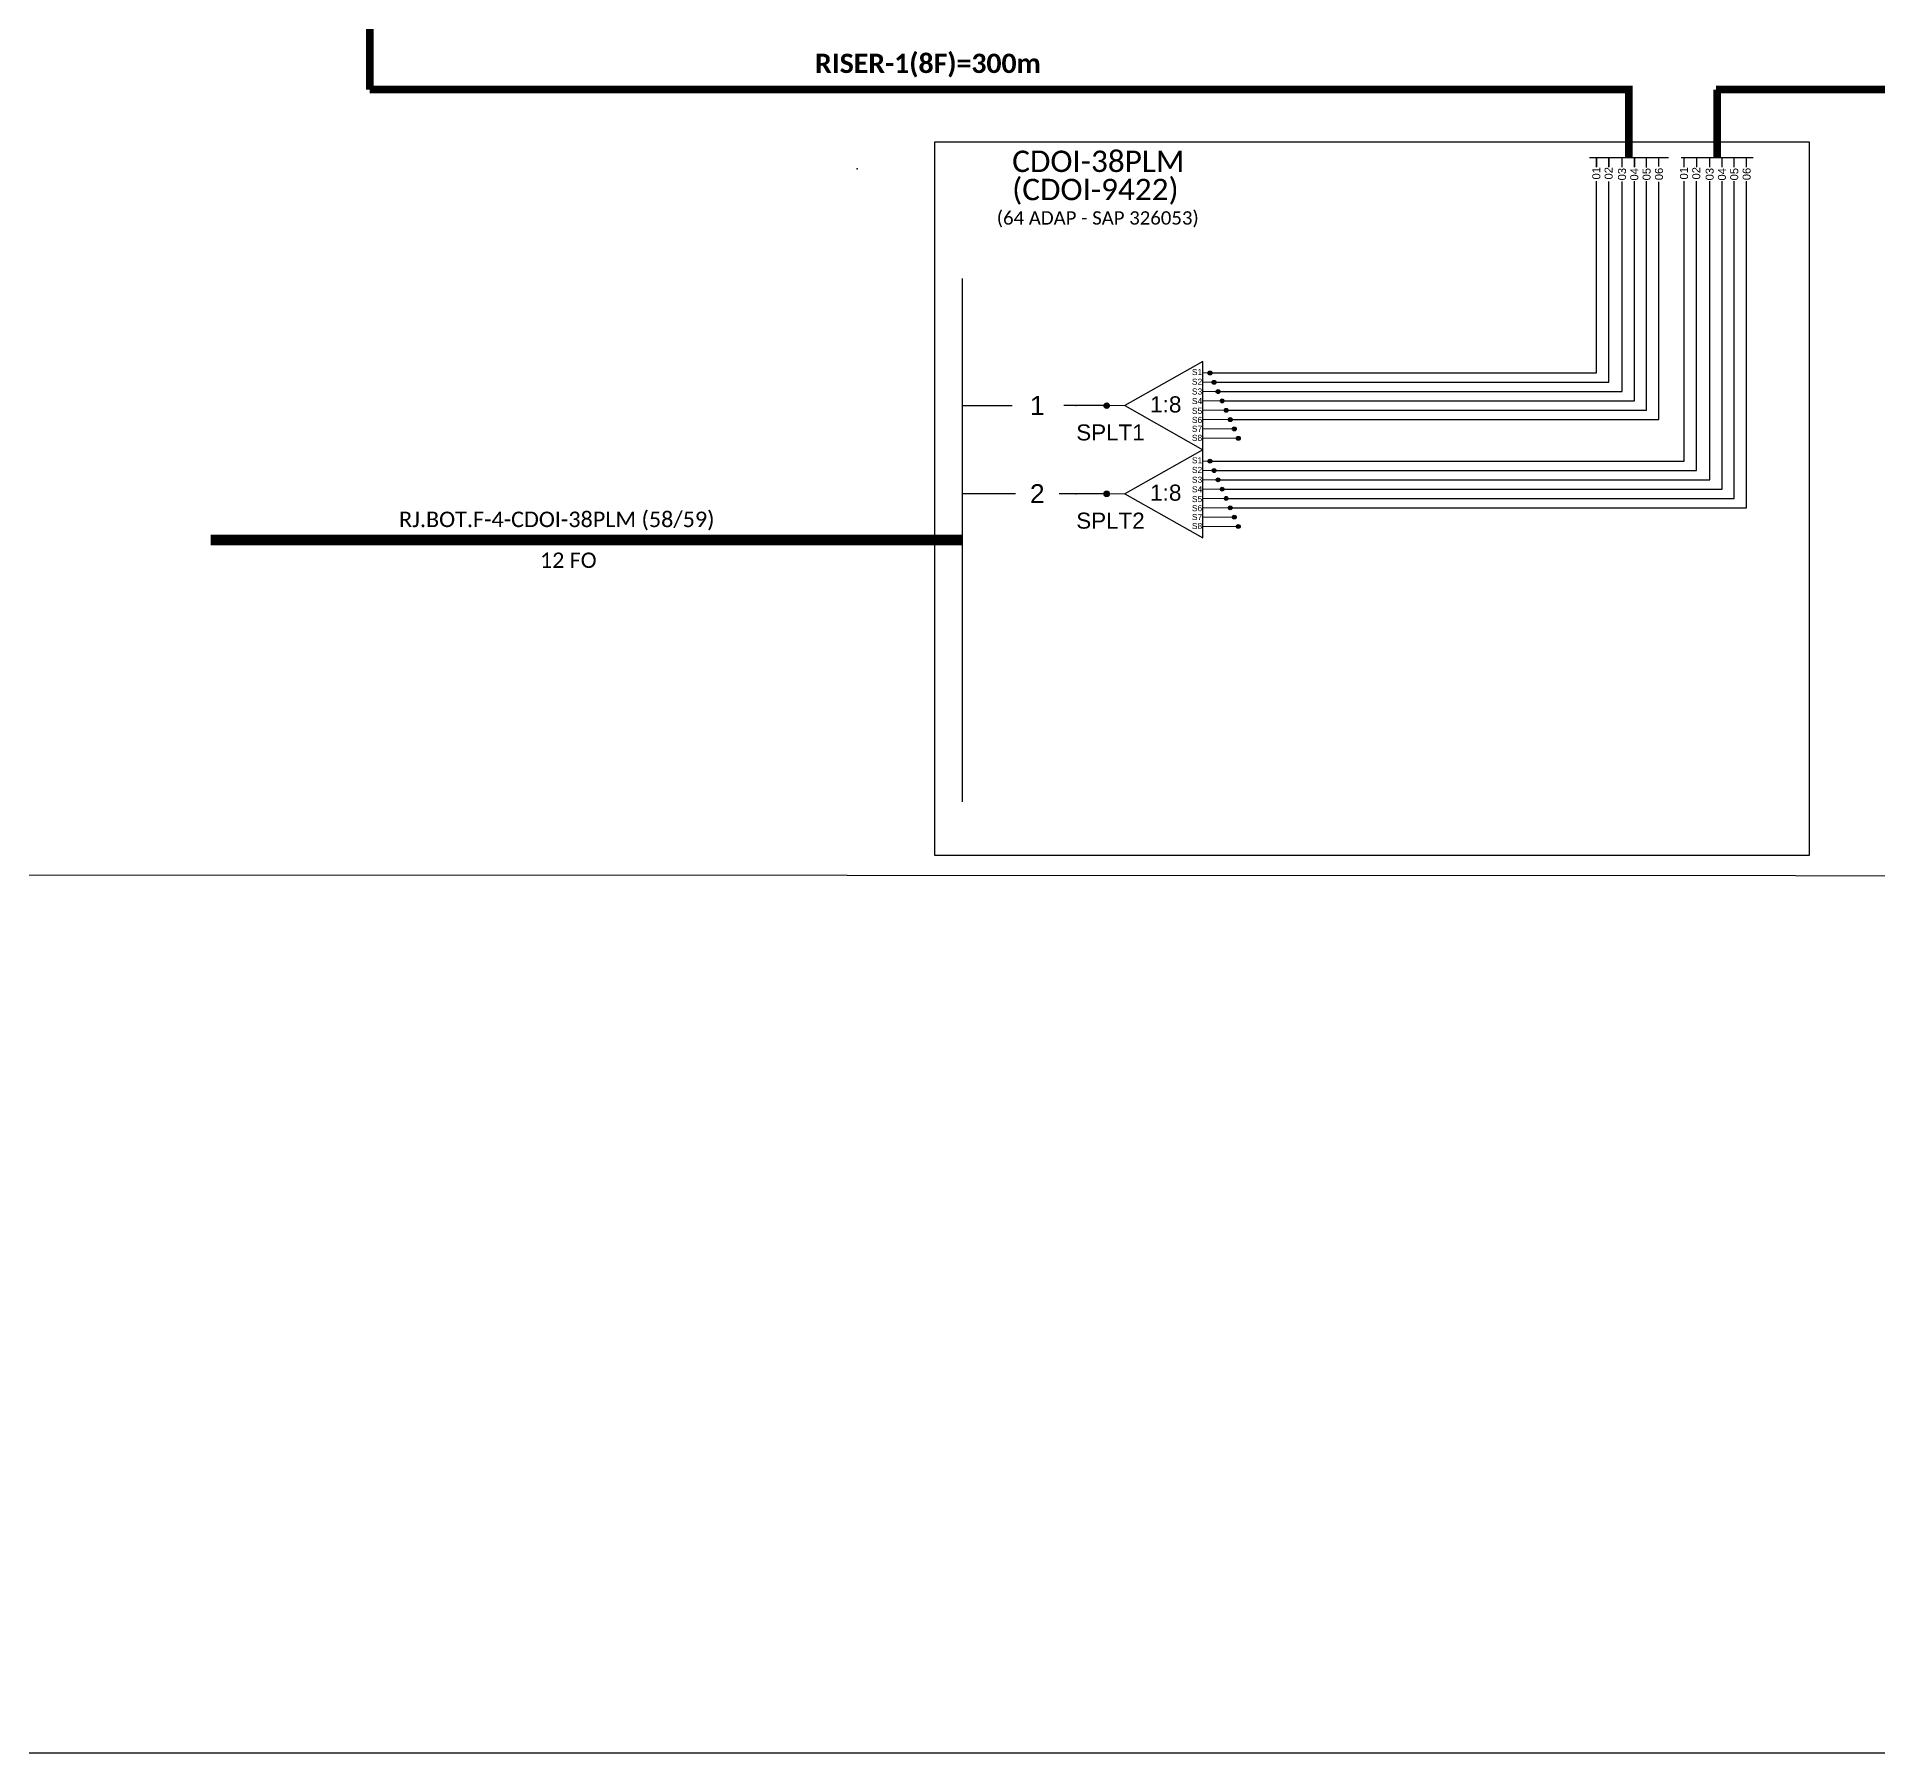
# Model space of a CAD drawing. Header units: millimetres. Extents: x 925 to 2778, y -55 to 541.
# Drawn here: x 2164.1 to 2391.4, y -54.6 to 157.4 of the extents above; entities that cross this region are included whole.
import ezdxf
from ezdxf.enums import TextEntityAlignment as Align

# ---------------------------------------------------------------- set-up
doc = ezdxf.new("R2010")
doc.units = ezdxf.units.MM
doc.header["$LTSCALE"] = 3
doc.header["$MEASUREMENT"] = 0
doc.layers.add('T', color=7, linetype='Continuous')
doc.styles.add('ARIAL', font='arial.ttf')
doc.styles.add('MtXpl_Calibri', font='CALIBRI.TTF')
doc.styles.get("Standard").update_dxf_attribs({"font": 'arial.ttf'})
doc.styles.add('WMF-Calibri0', font='CALIBRI.TTF')
doc.styles.add('WMF-Calibri1', font='CALIBRIB.TTF')

# ---------------------------------------------------------------- blocks, each defined once
blk = doc.blocks.new('A$C415C251F')
at = {"color": 3}
blk.add_point((0, 0), dxfattribs=at)

msp = doc.modelspace()

# ---------------------------------------------------------------- hatches: boundary and pattern name
h = msp.add_hatch(color=0)
h.dxf.hatch_style = 1
edge = h.paths.add_edge_path()
edge.add_arc((2309.01, 115.87), 0.242, 0, 360)
h = msp.add_hatch(color=0)
h.dxf.hatch_style = 1
edge = h.paths.add_edge_path()
edge.add_arc((2309.51, 114.72), 0.242, 0, 360)
h = msp.add_hatch(color=0)
h.dxf.hatch_style = 1
edge = h.paths.add_edge_path()
edge.add_arc((2310.01, 113.57), 0.242, 0, 360)
h = msp.add_hatch(color=0)
h.dxf.hatch_style = 1
edge = h.paths.add_edge_path()
edge.add_arc((2296.25, 111.84), 0.338, 0, 360)
h = msp.add_hatch(color=0)
h.dxf.hatch_style = 1
edge = h.paths.add_edge_path()
edge.add_arc((2310.51, 112.42), 0.242, 0, 360)
h = msp.add_hatch(color=0)
h.dxf.hatch_style = 1
edge = h.paths.add_edge_path()
edge.add_arc((2311.01, 111.26), 0.242, 0, 360)
h = msp.add_hatch(color=0)
h.dxf.hatch_style = 1
edge = h.paths.add_edge_path()
edge.add_arc((2311.51, 110.11), 0.242, 0, 360)
h = msp.add_hatch(color=0)
h.dxf.hatch_style = 1
edge = h.paths.add_edge_path()
edge.add_arc((2312.01, 108.96), 0.242, 0, 360)
h = msp.add_hatch(color=0)
h.dxf.hatch_style = 1
edge = h.paths.add_edge_path()
edge.add_arc((2312.51, 107.8), 0.242, 0, 360)
h = msp.add_hatch(color=0)
h.dxf.hatch_style = 1
edge = h.paths.add_edge_path()
edge.add_arc((2309.01, 104.98), 0.242, 0, 360)
h = msp.add_hatch(color=0)
h.dxf.hatch_style = 1
edge = h.paths.add_edge_path()
edge.add_arc((2309.51, 103.82), 0.242, 0, 360)
h = msp.add_hatch(color=0)
h.dxf.hatch_style = 1
edge = h.paths.add_edge_path()
edge.add_arc((2310.01, 102.67), 0.242, 0, 360)
h = msp.add_hatch(color=0)
h.dxf.hatch_style = 1
edge = h.paths.add_edge_path()
edge.add_arc((2296.25, 100.94), 0.338, 0, 360)
h = msp.add_hatch(color=0)
h.dxf.hatch_style = 1
edge = h.paths.add_edge_path()
edge.add_arc((2310.51, 101.52), 0.242, 0, 360)
h = msp.add_hatch(color=0)
h.dxf.hatch_style = 1
edge = h.paths.add_edge_path()
edge.add_arc((2311.01, 100.37), 0.242, 0, 360)
h = msp.add_hatch(color=0)
h.dxf.hatch_style = 1
edge = h.paths.add_edge_path()
edge.add_arc((2311.51, 99.21), 0.242, 0, 360)
h = msp.add_hatch(color=0)
h.dxf.hatch_style = 1
edge = h.paths.add_edge_path()
edge.add_arc((2312.01, 98.06), 0.242, 0, 360)
h = msp.add_hatch(color=0)
h.dxf.hatch_style = 1
edge = h.paths.add_edge_path()
edge.add_arc((2312.51, 96.91), 0.242, 0, 360)

# ---------------------------------------------------------------- linework, layer by layer
msp.add_lwpolyline([(1936.67, 541.37), (2777.67, 541.37), (2777.67, -54.63), (1936.67, -54.63), (1936.67, 541.37)])
at = {"color": 0}
for points, const_width in [([(2205.19, 378.32), (2205.2, 150.88)], 0.96), ([(2360.77, 142.47), (2360.77, 150.88), (2205.2, 150.88)], 0.96), ([(2371.51, 150.88), (2651.74, 150.88)], 0.96), ([(2371.66, 142.47), (2371.66, 150.88)], 0.96), ([(2278.44, 95.22), (2185.52, 95.22), (2185.52, 95.22), (2185.52, 95.22)], 1.32)]:
    msp.add_lwpolyline(points, dxfattribs=dict(at, const_width=const_width))
for points in [[(2029.75, 53.89), (2029.75, 53.89), (2029.75, 159.14), (2732.9, 158.88), (2732.9, 53.63), (2029.75, 53.89)], [(2355.89, 142.47), (2365.65, 142.47)], [(2356.76, 142.47), (2356.76, 141.34)], [(2356.76, 141.31), (2356.76, 142.47)], [(2358.28, 142.47), (2358.28, 141.34)], [(2358.28, 141.31), (2358.28, 142.47)], [(2359.92, 141.31), (2359.92, 142.47)], [(2359.92, 141.31), (2359.92, 142.46)], [(2361.44, 142.48), (2361.44, 141.34)], [(2361.44, 141.31), (2361.44, 142.47)], [(2362.96, 141.37), (2362.96, 142.5)], [(2362.96, 141.27), (2362.96, 142.47)], [(2364.48, 141.37), (2364.48, 142.52)], [(2364.48, 141.4), (2364.48, 142.47)], [(2367.21, 142.47), (2376.1, 142.47)], [(2367.59, 141.31), (2367.59, 142.47)], [(2369.11, 142.47), (2369.11, 141.31)], [(2370.75, 141.31), (2370.75, 142.46)], [(2372.27, 141.31), (2372.27, 142.48)], [(2373.79, 141.31), (2373.79, 142.5)], [(2375.31, 141.31), (2375.31, 142.52)], [(2356.76, 115.87), (2356.76, 139.58)], [(2358.28, 114.72), (2358.28, 139.52)], [(2359.92, 113.57), (2359.92, 139.52)], [(2361.44, 112.42), (2361.44, 139.56)], [(2362.96, 111.26), (2362.96, 139.58)], [(2364.48, 110.11), (2364.48, 139.49)], [(2367.59, 104.98), (2367.59, 139.58)], [(2369.11, 103.82), (2369.11, 139.58)], [(2370.75, 102.67), (2370.75, 139.58)], [(2372.27, 101.52), (2372.27, 139.58)], [(2373.79, 100.37), (2373.79, 139.58)], [(2375.31, 99.21), (2375.31, 139.58)], [(2278.44, 62.91), (2278.44, 127.53)], [(2308.14, 117.29), (2298.47, 111.84), (2308.14, 106.39), (2308.14, 117.29)], [(2309.01, 115.87), (2356.76, 115.87)], [(2309.51, 114.72), (2358.28, 114.72)], [(2278.44, 111.84), (2284.57, 111.84)], [(2295.91, 111.84), (2290.93, 111.84)], [(2310.01, 113.57), (2359.92, 113.57)], [(2310.51, 112.42), (2361.44, 112.42)], [(2311.01, 111.26), (2362.96, 111.26)], [(2311.51, 110.11), (2364.48, 110.11)], [(2308.14, 106.39), (2298.47, 100.94), (2308.14, 95.49), (2308.14, 106.39)], [(2309.01, 104.98), (2367.59, 104.98)], [(2309.51, 103.82), (2369.11, 103.82)], [(2310.01, 102.67), (2370.75, 102.67)], [(2284.97, 100.94), (2278.44, 100.94)], [(2295.91, 100.94), (2290.37, 100.94)], [(2310.51, 101.52), (2372.27, 101.52)], [(2311.01, 100.37), (2373.79, 100.37)], [(2311.51, 99.21), (2375.31, 99.21)]]:
    msp.add_lwpolyline(points, dxfattribs=at)
msp.add_lwpolyline([(2275, 144.44), (2383.03, 144.44), (2383.03, 56.26), (2275, 56.26)], close=True, dxfattribs=at)
at = {"color": 0, "lineweight": 0}
for points in [[(2309.01, 115.87), (2308.14, 115.87)], [(2308.14, 114.72), (2309.51, 114.72)], [(2298.47, 111.84), (2296.25, 111.84)], [(2308.14, 113.57), (2310.01, 113.57)], [(2308.14, 112.42), (2310.51, 112.42)], [(2308.14, 111.26), (2311.01, 111.26)], [(2308.14, 110.11), (2311.51, 110.11)], [(2308.14, 108.96), (2312.01, 108.96)], [(2308.14, 107.8), (2312.51, 107.8)], [(2309.01, 104.98), (2308.14, 104.98)], [(2308.14, 103.82), (2309.51, 103.82)], [(2308.14, 102.67), (2310.01, 102.67)], [(2298.47, 100.94), (2296.25, 100.94)], [(2308.14, 101.52), (2310.51, 101.52)], [(2308.14, 100.37), (2311.01, 100.37)], [(2308.14, 99.21), (2311.51, 99.21)], [(2308.14, 98.06), (2312.01, 98.06)], [(2308.14, 96.91), (2312.51, 96.91)]]:
    msp.add_lwpolyline(points, dxfattribs=at)
at = {"color": 0}
for centre, radius in [((2309.01, 115.87), 0.242), ((2309.51, 114.72), 0.242), ((2310.01, 113.57), 0.242), ((2296.25, 111.84), 0.338), ((2310.51, 112.42), 0.242), ((2311.01, 111.26), 0.242), ((2311.51, 110.11), 0.242), ((2312.01, 108.96), 0.242), ((2312.51, 107.8), 0.242), ((2309.01, 104.98), 0.242), ((2309.51, 103.82), 0.242), ((2310.01, 102.67), 0.242), ((2296.25, 100.94), 0.338), ((2310.51, 101.52), 0.242), ((2311.01, 100.37), 0.242), ((2311.51, 99.21), 0.242), ((2312.01, 98.06), 0.242), ((2312.51, 96.91), 0.242)]:
    msp.add_circle(centre, radius, dxfattribs=at)
for p in [(2292.49, 111.84), (2292.49, 100.94)]:
    msp.add_point(p, dxfattribs=at)

# ---------------------------------------------------------------- block references
at = {"color": 0, "extrusion": (0, 0, -1), "xscale": -1.318443876505626, "yscale": 1.318443876505626, "zscale": -1.318443876505625}
msp.add_blockref('A$C415C251F', (-2265.42, 141.09), dxfattribs=at)

# ---------------------------------------------------------------- texts
at = {"color": 0, "ltscale": 8, "style": 'WMF-Calibri1'}
msp.add_text('RISER-1(8F)=300m', height=2.3841, dxfattribs=at).set_placement((2260.21, 152.93))
at = {"color": 1, "style": 'WMF-Calibri0'}
msp.add_text('CDOI-38PLM', height=2.637, dxfattribs=at).set_placement((2284.57, 140.7))
at = {"color": 0, "style": 'ARIAL'}
for s, p in [('01', (2356.74, 140.54)), ('02', (2358.26, 140.54)), ('03', (2359.91, 140.43)), ('04', (2361.43, 140.41)), ('05', (2362.95, 140.43)), ('06', (2364.48, 140.45)), ('01', (2367.57, 140.54)), ('02', (2369.09, 140.54)), ('03', (2370.74, 140.43)), ('04', (2372.26, 140.41)), ('05', (2373.78, 140.43)), ('06', (2375.31, 140.45))]:
    msp.add_text(s, height=0.989, rotation=90, dxfattribs=at).set_placement(p, align=Align.MIDDLE_CENTER)
at = {"color": 3, "style": 'WMF-Calibri0'}
msp.add_text('(CDOI-9422)', height=2.6369, dxfattribs=at).set_placement((2284.57, 137.22))
at = {"color": 0, "style": 'WMF-Calibri0'}
msp.add_text('(64 ADAP - SAP 326053)', height=1.6481, dxfattribs=at).set_placement((2295.14, 134.2), align=Align.CENTER)
at = {"color": 0}
for s, height, style, p in [('S1', 0.75, 'ARIAL', (2306.77, 115.61)), ('S2', 0.75, 'ARIAL', (2306.77, 114.42)), ('S3', 0.75, 'ARIAL', (2306.77, 113.21)), ('1:8', 2, 'ARIAL', (2301.6, 110.99)), ('S4', 0.75, 'ARIAL', (2306.77, 112.03)), ('S5', 0.75, 'ARIAL', (2306.77, 110.82)), ('SPLT1', 1.978, 'ARIAL', (2292.49, 107.54)), ('S6', 0.75, 'ARIAL', (2306.77, 109.7)), ('S7', 0.75, 'ARIAL', (2306.77, 108.6)), ('S8', 0.75, 'ARIAL', (2306.77, 107.48)), ('S1', 0.75, 'ARIAL', (2306.77, 104.71)), ('S2', 0.75, 'ARIAL', (2306.77, 103.52)), ('S3', 0.75, 'ARIAL', (2306.77, 102.31)), ('1:8', 2, 'ARIAL', (2301.6, 100.09)), ('S4', 0.75, 'ARIAL', (2306.77, 101.13)), ('S5', 0.75, 'ARIAL', (2306.77, 99.92)), ('RJ.BOT.F-4-CDOI-38PLM (58/59)', 1.9144, 'MtXpl_Calibri', (2208.82, 96.83)), ('SPLT2', 1.978, 'ARIAL', (2292.49, 96.64)), ('S6', 0.75, 'ARIAL', (2306.77, 98.8)), ('S7', 0.75, 'ARIAL', (2306.77, 97.7)), ('S8', 0.75, 'ARIAL', (2306.77, 96.59))]:
    msp.add_text(s, height=height, dxfattribs=dict(at, style=style)).set_placement(p)
at = {"color": 0, "char_height": 2.34, "width": 3.8413, "attachment_point": 2, "style": 'ARIAL'}
for s, insert in [('1', (2287.67, 113.03)), ('2', (2287.67, 102.13))]:
    msp.add_mtext(s, dxfattribs=dict(at, insert=insert))
at = {"layer": 'T', "color": 0, "insert": (2226.23, 91.77), "char_height": 1.9, "attachment_point": 7}
msp.add_mtext('{\\fCalibri|b0|i0|c0|p18;12 FO}', dxfattribs=at)

doc.saveas('drawing.dxf')
